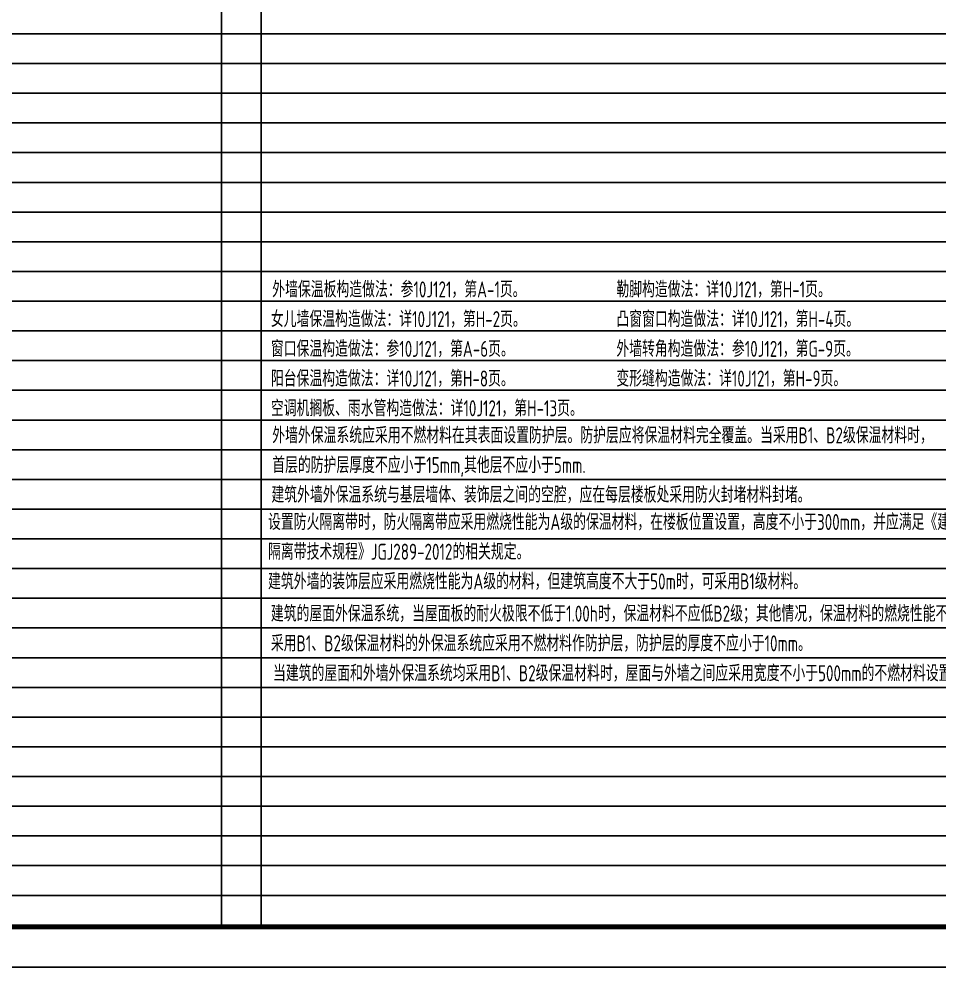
# Model space of a CAD drawing. Extents: x 1188826 to 1909461, y 608442 to 1651179.
# Drawn here: x 1690573 to 1713798, y 1343944 to 1367879 of the extents above; entities that cross this region are included whole.
import ezdxf

# ---------------------------------------------------------------- set-up
doc = ezdxf.new("R2010")
doc.units = 0
doc.header["$LTSCALE"] = 1000
doc.header["$MEASUREMENT"] = 0
for name, color, linetype in [('Defpoint', 7, 'Continuous'), ('DOOR_FIRE_TEXT', 7, 'Continuous'), ('PUB_TEXT', 4, 'Continuous'), ('图框', 140, 'Continuous')]:
    doc.layers.add(name, color=color, linetype=linetype)
doc.styles.add('文字说明', font='GBENOR', dxfattribs={"width": 0.8, "bigfont": 'HZTXT'})

msp = doc.modelspace()

# ---------------------------------------------------------------- linework, layer by layer
at = {"layer": 'Defpoint', "color": 252}
for p, q in [((1695684, 1400504), (1695684, 1345004)), ((1696684, 1400504), (1696684, 1345004)), ((1646455, 1367504), (1720055, 1367504)), ((1646455, 1366754), (1720055, 1366754)), ((1646455, 1366004), (1720055, 1366004)), ((1646455, 1365254), (1720055, 1365254)), ((1646455, 1364504), (1720055, 1364504)), ((1646455, 1363754), (1720055, 1363754)), ((1646455, 1363004), (1720055, 1363004)), ((1646455, 1362254), (1720055, 1362254)), ((1646455, 1361504), (1720055, 1361504)), ((1646455, 1360754), (1720055, 1360754)), ((1646455, 1360004), (1720055, 1360004)), ((1646455, 1359254), (1720055, 1359254)), ((1646455, 1358504), (1720055, 1358504)), ((1646455, 1357754), (1720055, 1357754)), ((1646455, 1357004), (1720055, 1357004)), ((1646455, 1356254), (1720055, 1356254)), ((1646455, 1355504), (1720055, 1355504)), ((1646455, 1354754), (1720055, 1354754)), ((1646455, 1354004), (1720055, 1354004)), ((1646455, 1353254), (1720055, 1353254)), ((1646455, 1352504), (1720055, 1352504)), ((1646455, 1351754), (1720055, 1351754)), ((1646455, 1351004), (1720055, 1351004)), ((1646455, 1350254), (1720055, 1350254)), ((1646455, 1349504), (1720055, 1349504)), ((1646455, 1348754), (1720055, 1348754)), ((1646455, 1348004), (1720055, 1348004)), ((1646455, 1347254), (1720055, 1347254)), ((1646455, 1346504), (1720055, 1346504)), ((1646455, 1345754), (1720055, 1345754)), ((1646455, 1345004), (1720055, 1345004))]:
    msp.add_line(p, q, dxfattribs=at)
at = {"layer": '图框'}
msp.add_lwpolyline([(1643955, 1403344), (1728055, 1403344), (1728055, 1343944), (1643955, 1343944)], close=True, dxfattribs=at)
msp.add_lwpolyline([(1643955, 1403344), (1728055, 1403344), (1728055, 1343944), (1643955, 1343944)], close=True, dxfattribs=at)
at = {"layer": '图框', "const_width": 100}
msp.add_lwpolyline([(1727055, 1344944), (1727055, 1402344), (1646455, 1402344), (1646455, 1344944)], close=True, dxfattribs=at)

# ---------------------------------------------------------------- texts
at = {"layer": 'DOOR_FIRE_TEXT', "color": 2, "style": '文字说明', "width": 0.8}
for s, p in [('外墙外保温系统应采用不燃材料在其表面设置防护层。防护层应将保温材料完全覆盖。当采用B1、B2级保温材料时，', (1696967, 1357164)), ('首层的防护层厚度不应小于15mm,其他层不应小于5mm.', (1696967, 1356414)), ('建筑外墙外保温系统与基层墙体、装饰层之间的空腔，应在每层楼板处采用防火封堵材料封堵。', (1696946, 1355664)), ('设置防火隔离带时，防火隔离带应采用燃烧性能为A级的保温材料，在楼板位置设置，高度不小于300mm，并应满足《建筑外墙外保温防火', (1696861, 1354976)), ('隔离带技术规程》JGJ289-2012的相关规定。', (1696861, 1354226)), ('建筑外墙的装饰层应采用燃烧性能为A级的材料，但建筑高度不大于50m时，可采用B1级材料。', (1696861, 1353476)), ('建筑的屋面外保温系统，当屋面板的耐火极限不低于1.00h时，保温材料不应低B2级；其他情况，保温材料的燃烧性能不应低于B1级。', (1696932, 1352663)), ('采用B1、B2级保温材料的外保温系统应采用不燃材料作防护层，防护层的厚度不应小于10mm。', (1696932, 1351913)), ('当建筑的屋面和外墙外保温系统均采用B1、B2级保温材料时，屋面与外墙之间应采用宽度不小于500mm的不燃材料设置防火隔离带进行分隔。', (1696986, 1351158))]:
    msp.add_text(s, height=405, dxfattribs=at).set_placement(p)
at = {"layer": 'PUB_TEXT', "color": 3, "style": '文字说明', "width": 0.8}
for s, p in [('外墙保温板构造做法：参10J121，第A-1页。', (1696967, 1360848)), ('勒脚构造做法：详10J121，第H-1页。', (1705653, 1360848)), ('女儿墙保温构造做法：详10J121，第H-2页。', (1696932, 1360098)), ('凸窗窗口构造做法：详10J121，第H-4页。', (1705653, 1360098)), ('窗口保温构造做法：参10J121，第A-6页。', (1696932, 1359348)), ('外墙转角构造做法：参10J121，第G-9页。', (1705653, 1359348)), ('阳台保温构造做法：详10J121，第H-8页。', (1696932, 1358598)), ('变形缝构造做法：详10J121，第H-9页。', (1705653, 1358598)), ('空调机搁板、雨水管构造做法：详10J121，第H-13页。', (1696932, 1357848))]:
    msp.add_text(s, height=405, dxfattribs=at).set_placement(p)

doc.saveas('drawing.dxf')
